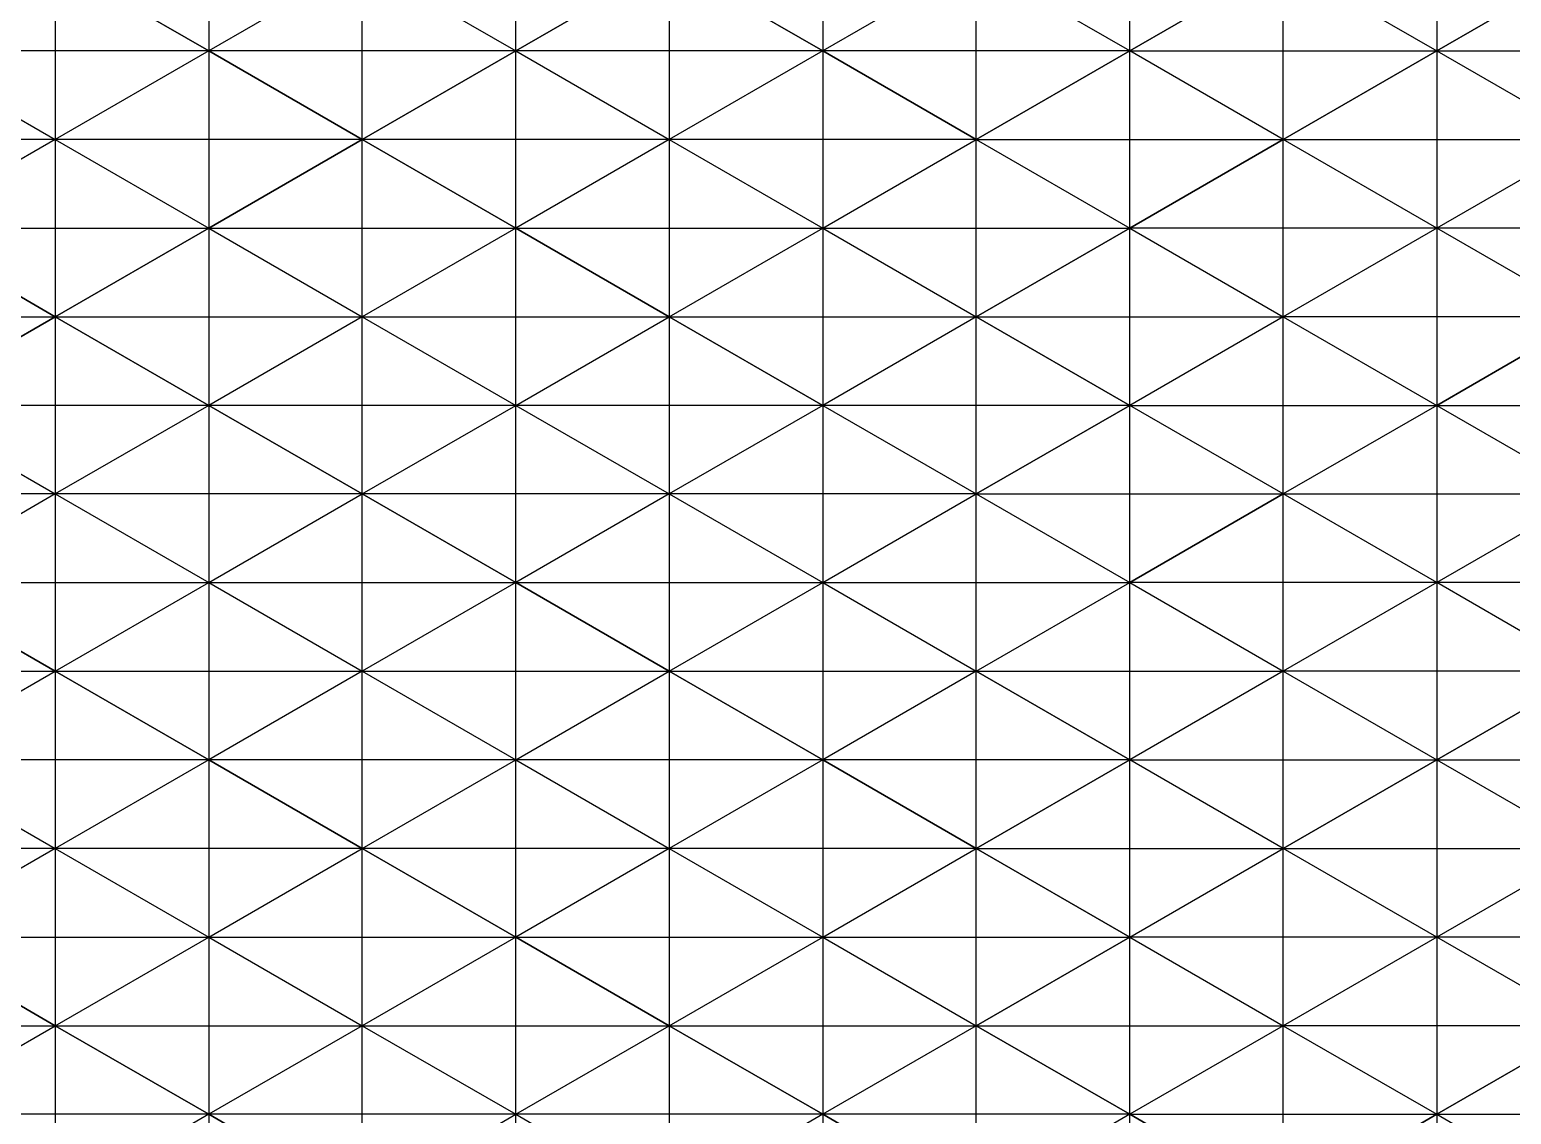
# Model space of a CAD drawing. Header units: millimetres. Extents: x 1123.9 to 1169.6, y 955.4 to 1004.6.
# Drawn here: x 1139.33 to 1149.37, y 965.56 to 972.9 of the extents above; entities that cross this region are included whole.
import ezdxf

# ---------------------------------------------------------------- set-up
doc = ezdxf.new("R2010")
doc.units = ezdxf.units.MM
for name, color, linetype in [('diagonals1', 3, 'Continuous'), ('diagonals2', 2, 'Continuous'), ('Layer1', 7, 'Continuous'), ('Layer2', 4, 'Continuous'), ('Layer3', 6, 'Continuous')]:
    doc.layers.add(name, color=color, linetype=linetype)

msp = doc.modelspace()

# ---------------------------------------------------------------- linework, layer by layer
at = {"layer": 'diagonals1'}
for p, q in [((1140.546, 972.756, 142.917), (1139.507, 973.356, 141.674)), ((1141.585, 973.356, 141.603), (1140.546, 972.756, 142.917)), ((1141.585, 973.356, 141.603), (1142.624, 972.756, 142.846)), ((1142.624, 972.756, 142.846), (1143.664, 973.356, 141.561)), ((1143.664, 973.356, 141.561), (1144.703, 972.756, 142.803)), ((1145.742, 973.356, 141.546), (1144.703, 972.756, 142.803)), ((1146.781, 972.756, 142.789), (1145.742, 973.356, 141.546)), ((1146.781, 972.756, 142.789), (1147.821, 973.356, 141.546)), ((1147.821, 973.356, 141.546), (1148.86, 972.756, 142.803)), ((1149.899, 973.356, 141.561), (1148.86, 972.756, 142.803)), ((1138.467, 972.756, 143.017), (1139.507, 972.156, 141.727)), ((1140.546, 972.756, 142.917), (1139.507, 972.156, 141.727)), ((1141.585, 972.156, 141.655), (1140.546, 972.756, 142.917)), ((1141.585, 972.156, 141.655), (1142.624, 972.756, 142.846)), ((1142.624, 972.756, 142.846), (1143.664, 972.156, 141.613)), ((1144.703, 972.756, 142.803), (1143.664, 972.156, 141.613)), ((1144.703, 972.756, 142.803), (1145.742, 972.156, 141.599)), ((1145.742, 972.156, 141.599), (1146.781, 972.756, 142.789)), ((1147.821, 972.156, 141.599), (1146.781, 972.756, 142.789)), ((1148.86, 972.756, 142.803), (1147.821, 972.156, 141.599)), ((1148.86, 972.756, 142.803), (1149.899, 972.156, 141.613)), ((1139.507, 972.156, 141.727), (1138.467, 971.556, 143.079)), ((1139.507, 972.156, 141.727), (1140.546, 971.556, 142.979)), ((1140.546, 971.556, 142.979), (1141.585, 972.156, 141.655)), ((1142.624, 971.556, 142.908), (1141.585, 972.156, 141.655)), ((1143.664, 972.156, 141.613), (1142.624, 971.556, 142.908)), ((1143.664, 972.156, 141.613), (1144.703, 971.556, 142.865)), ((1144.703, 971.556, 142.865), (1145.742, 972.156, 141.599)), ((1145.742, 972.156, 141.599), (1146.781, 971.556, 142.851)), ((1147.821, 972.156, 141.599), (1146.781, 971.556, 142.851)), ((1148.86, 971.556, 142.865), (1147.821, 972.156, 141.599)), ((1149.899, 972.156, 141.613), (1148.86, 971.556, 142.865)), ((1139.507, 970.956, 141.788), (1138.467, 971.556, 143.079)), ((1139.507, 970.956, 141.788), (1140.546, 971.556, 142.979)), ((1140.546, 971.556, 142.979), (1141.585, 970.956, 141.717)), ((1142.624, 971.556, 142.908), (1141.585, 970.956, 141.717)), ((1143.664, 970.956, 141.674), (1142.624, 971.556, 142.908)), ((1143.664, 970.956, 141.674), (1144.703, 971.556, 142.865)), ((1144.703, 971.556, 142.865), (1145.742, 970.956, 141.66)), ((1146.781, 971.556, 142.851), (1145.742, 970.956, 141.66)), ((1146.781, 971.556, 142.851), (1147.821, 970.956, 141.66)), ((1148.86, 971.556, 142.865), (1147.821, 970.956, 141.66)), ((1149.899, 970.956, 141.674), (1148.86, 971.556, 142.865)), ((1138.467, 970.356, 143.15), (1139.507, 970.956, 141.788)), ((1140.546, 970.356, 143.05), (1139.507, 970.956, 141.788)), ((1141.585, 970.956, 141.717), (1140.546, 970.356, 143.05)), ((1141.585, 970.956, 141.717), (1142.624, 970.356, 142.979)), ((1142.624, 970.356, 142.979), (1143.664, 970.956, 141.674)), ((1144.703, 970.356, 142.936), (1143.664, 970.956, 141.674)), ((1145.742, 970.956, 141.66), (1144.703, 970.356, 142.936)), ((1145.742, 970.956, 141.66), (1146.781, 970.356, 142.922)), ((1147.821, 970.956, 141.66), (1146.781, 970.356, 142.922)), ((1147.821, 970.956, 141.66), (1148.86, 970.356, 142.936)), ((1148.86, 970.356, 142.936), (1149.899, 970.956, 141.674)), ((1138.467, 970.356, 143.15), (1139.507, 969.756, 141.859)), ((1140.546, 970.356, 143.05), (1139.507, 969.756, 141.859)), ((1141.585, 969.756, 141.788), (1140.546, 970.356, 143.05)), ((1141.585, 969.756, 141.788), (1142.624, 970.356, 142.979)), ((1142.624, 970.356, 142.979), (1143.664, 969.756, 141.746)), ((1144.703, 970.356, 142.936), (1143.664, 969.756, 141.746)), ((1144.703, 970.356, 142.936), (1145.742, 969.756, 141.731)), ((1145.742, 969.756, 141.731), (1146.781, 970.356, 142.922)), ((1147.821, 969.756, 141.731), (1146.781, 970.356, 142.922)), ((1148.86, 970.356, 142.936), (1147.821, 969.756, 141.731)), ((1148.86, 970.356, 142.936), (1149.899, 969.756, 141.746)), ((1139.507, 969.756, 141.859), (1138.467, 969.156, 143.231)), ((1139.507, 969.756, 141.859), (1140.546, 969.156, 143.131)), ((1140.546, 969.156, 143.131), (1141.585, 969.756, 141.788)), ((1142.624, 969.156, 143.06), (1141.585, 969.756, 141.788)), ((1143.664, 969.756, 141.746), (1142.624, 969.156, 143.06)), ((1143.664, 969.756, 141.746), (1144.703, 969.156, 143.017)), ((1144.703, 969.156, 143.017), (1145.742, 969.756, 141.731)), ((1145.742, 969.756, 141.731), (1146.781, 969.156, 143.003)), ((1147.821, 969.756, 141.731), (1146.781, 969.156, 143.003)), ((1148.86, 969.156, 143.017), (1147.821, 969.756, 141.731)), ((1149.899, 969.756, 141.746), (1148.86, 969.156, 143.017)), ((1138.467, 969.156, 143.231), (1139.507, 968.556, 141.94)), ((1139.507, 968.556, 141.94), (1140.546, 969.156, 143.131)), ((1140.546, 969.156, 143.131), (1141.585, 968.556, 141.869)), ((1142.624, 969.156, 143.06), (1141.585, 968.556, 141.869)), ((1143.664, 968.556, 141.826), (1142.624, 969.156, 143.06)), ((1143.664, 968.556, 141.826), (1144.703, 969.156, 143.017)), ((1144.703, 969.156, 143.017), (1145.742, 968.556, 141.812)), ((1145.742, 968.556, 141.812), (1146.781, 969.156, 143.003)), ((1146.781, 969.156, 143.003), (1147.821, 968.556, 141.812)), ((1148.86, 969.156, 143.017), (1147.821, 968.556, 141.812)), ((1149.899, 968.556, 141.826), (1148.86, 969.156, 143.017)), ((1138.467, 967.956, 143.321), (1139.507, 968.556, 141.94)), ((1139.507, 968.556, 141.94), (1140.546, 967.956, 143.221)), ((1141.585, 968.556, 141.869), (1140.546, 967.956, 143.221)), ((1141.585, 968.556, 141.869), (1142.624, 967.956, 143.15)), ((1142.624, 967.956, 143.15), (1143.664, 968.556, 141.826)), ((1144.703, 967.956, 143.107), (1143.664, 968.556, 141.826)), ((1145.742, 968.556, 141.812), (1144.703, 967.956, 143.107)), ((1145.742, 968.556, 141.812), (1146.781, 967.956, 143.093)), ((1147.821, 968.556, 141.812), (1146.781, 967.956, 143.093)), ((1147.821, 968.556, 141.812), (1148.86, 967.956, 143.107)), ((1148.86, 967.956, 143.107), (1149.899, 968.556, 141.826)), ((1138.467, 967.956, 143.321), (1139.507, 967.356, 142.031)), ((1140.546, 967.956, 143.221), (1139.507, 967.356, 142.031)), ((1140.546, 967.956, 143.221), (1141.585, 967.356, 141.959)), ((1141.585, 967.356, 141.959), (1142.624, 967.956, 143.15)), ((1142.624, 967.956, 143.15), (1143.664, 967.356, 141.916)), ((1144.703, 967.956, 143.107), (1143.664, 967.356, 141.916)), ((1145.742, 967.356, 141.902), (1144.703, 967.956, 143.107)), ((1145.742, 967.356, 141.902), (1146.781, 967.956, 143.093)), ((1147.821, 967.356, 141.902), (1146.781, 967.956, 143.093)), ((1147.821, 967.356, 141.902), (1148.86, 967.956, 143.107)), ((1148.86, 967.956, 143.107), (1149.899, 967.356, 141.916)), ((1139.507, 967.356, 142.031), (1138.467, 966.756, 143.421)), ((1139.507, 967.356, 142.031), (1140.546, 966.756, 143.321)), ((1140.546, 966.756, 143.321), (1141.585, 967.356, 141.959)), ((1141.585, 967.356, 141.959), (1142.624, 966.756, 143.25)), ((1143.664, 967.356, 141.916), (1142.624, 966.756, 143.25)), ((1143.664, 967.356, 141.916), (1144.703, 966.756, 143.207)), ((1144.703, 966.756, 143.207), (1145.742, 967.356, 141.902)), ((1146.781, 966.756, 143.193), (1145.742, 967.356, 141.902)), ((1146.781, 966.756, 143.193), (1147.821, 967.356, 141.902)), ((1148.86, 966.756, 143.207), (1147.821, 967.356, 141.902)), ((1149.899, 967.356, 141.916), (1148.86, 966.756, 143.207)), ((1138.467, 966.756, 143.421), (1139.507, 966.156, 142.13)), ((1139.507, 966.156, 142.13), (1140.546, 966.756, 143.321)), ((1140.546, 966.756, 143.321), (1141.585, 966.156, 142.059)), ((1142.624, 966.756, 143.25), (1141.585, 966.156, 142.059)), ((1142.624, 966.756, 143.25), (1143.664, 966.156, 142.016)), ((1143.664, 966.156, 142.016), (1144.703, 966.756, 143.207)), ((1144.703, 966.756, 143.207), (1145.742, 966.156, 142.002)), ((1146.781, 966.756, 143.193), (1145.742, 966.156, 142.002)), ((1146.781, 966.756, 143.193), (1147.821, 966.156, 142.002)), ((1148.86, 966.756, 143.207), (1147.821, 966.156, 142.002)), ((1149.899, 966.156, 142.016), (1148.86, 966.756, 143.207)), ((1138.467, 965.556, 143.53), (1139.507, 966.156, 142.13)), ((1139.507, 966.156, 142.13), (1140.546, 965.556, 143.43)), ((1141.585, 966.156, 142.059), (1140.546, 965.556, 143.43)), ((1141.585, 966.156, 142.059), (1142.624, 965.556, 143.359)), ((1142.624, 965.556, 143.359), (1143.664, 966.156, 142.016)), ((1143.664, 966.156, 142.016), (1144.703, 965.556, 143.316)), ((1145.742, 966.156, 142.002), (1144.703, 965.556, 143.316)), ((1145.742, 966.156, 142.002), (1146.781, 965.556, 143.302)), ((1147.821, 966.156, 142.002), (1146.781, 965.556, 143.302)), ((1147.821, 966.156, 142.002), (1148.86, 965.556, 143.316)), ((1149.899, 966.156, 142.016), (1148.86, 965.556, 143.316)), ((1140.546, 965.556, 143.43), (1139.507, 964.956, 142.24)), ((1140.546, 965.556, 143.43), (1141.585, 964.956, 142.168)), ((1141.585, 964.956, 142.168), (1142.624, 965.556, 143.359)), ((1142.624, 965.556, 143.359), (1143.664, 964.956, 142.126)), ((1144.703, 965.556, 143.316), (1143.664, 964.956, 142.126)), ((1144.703, 965.556, 143.316), (1145.742, 964.956, 142.111)), ((1146.781, 965.556, 143.302), (1145.742, 964.956, 142.111)), ((1146.781, 965.556, 143.302), (1147.821, 964.956, 142.111)), ((1148.86, 965.556, 143.316), (1147.821, 964.956, 142.111)), ((1148.86, 965.556, 143.316), (1149.899, 964.956, 142.126))]:
    msp.add_line(p, q, dxfattribs=at)
at = {"layer": 'diagonals2'}
for p, q in [((1139.507, 973.356, 141.674), (1140.546, 972.756, 140.517)), ((1141.585, 973.356, 141.603), (1140.546, 972.756, 140.517)), ((1141.585, 973.356, 141.603), (1142.624, 972.756, 140.446)), ((1143.664, 973.356, 141.561), (1142.624, 972.756, 140.446)), ((1144.703, 972.756, 140.403), (1143.664, 973.356, 141.561)), ((1145.742, 973.356, 141.546), (1144.703, 972.756, 140.403)), ((1146.781, 972.756, 140.389), (1145.742, 973.356, 141.546)), ((1147.821, 973.356, 141.546), (1146.781, 972.756, 140.389)), ((1147.821, 973.356, 141.546), (1148.86, 972.756, 140.403)), ((1148.86, 972.756, 140.403), (1149.899, 973.356, 141.561)), ((1138.467, 972.756, 140.617), (1139.507, 972.156, 141.727)), ((1140.546, 972.756, 140.517), (1139.507, 972.156, 141.727)), ((1140.546, 972.756, 140.517), (1141.585, 972.156, 141.655)), ((1142.624, 972.756, 140.446), (1141.585, 972.156, 141.655)), ((1142.624, 972.756, 140.446), (1143.664, 972.156, 141.613)), ((1144.703, 972.756, 140.403), (1143.664, 972.156, 141.613)), ((1145.742, 972.156, 141.599), (1144.703, 972.756, 140.403)), ((1146.781, 972.756, 140.389), (1145.742, 972.156, 141.599)), ((1147.821, 972.156, 141.599), (1146.781, 972.756, 140.389)), ((1147.821, 972.156, 141.599), (1148.86, 972.756, 140.403)), ((1148.86, 972.756, 140.403), (1149.899, 972.156, 141.613)), ((1139.507, 972.156, 141.727), (1138.467, 971.556, 140.679)), ((1139.507, 972.156, 141.727), (1140.546, 971.556, 140.579)), ((1141.585, 972.156, 141.655), (1140.546, 971.556, 140.579)), ((1141.585, 972.156, 141.655), (1142.624, 971.556, 140.508)), ((1143.664, 972.156, 141.613), (1142.624, 971.556, 140.508)), ((1143.664, 972.156, 141.613), (1144.703, 971.556, 140.465)), ((1144.703, 971.556, 140.465), (1145.742, 972.156, 141.599)), ((1145.742, 972.156, 141.599), (1146.781, 971.556, 140.451)), ((1146.781, 971.556, 140.451), (1147.821, 972.156, 141.599)), ((1148.86, 971.556, 140.465), (1147.821, 972.156, 141.599)), ((1149.899, 972.156, 141.613), (1148.86, 971.556, 140.465)), ((1138.467, 971.556, 140.679), (1139.507, 970.956, 141.788)), ((1140.546, 971.556, 140.579), (1139.507, 970.956, 141.788)), ((1140.546, 971.556, 140.579), (1141.585, 970.956, 141.717)), ((1142.624, 971.556, 140.508), (1141.585, 970.956, 141.717)), ((1142.624, 971.556, 140.508), (1143.664, 970.956, 141.674)), ((1143.664, 970.956, 141.674), (1144.703, 971.556, 140.465)), ((1144.703, 971.556, 140.465), (1145.742, 970.956, 141.66)), ((1145.742, 970.956, 141.66), (1146.781, 971.556, 140.451)), ((1146.781, 971.556, 140.451), (1147.821, 970.956, 141.66)), ((1148.86, 971.556, 140.465), (1147.821, 970.956, 141.66)), ((1149.899, 970.956, 141.674), (1148.86, 971.556, 140.465)), ((1139.507, 970.956, 141.788), (1138.467, 970.356, 140.75)), ((1139.507, 970.956, 141.788), (1140.546, 970.356, 140.65)), ((1141.585, 970.956, 141.717), (1140.546, 970.356, 140.65)), ((1141.585, 970.956, 141.717), (1142.624, 970.356, 140.579)), ((1142.624, 970.356, 140.579), (1143.664, 970.956, 141.674)), ((1143.664, 970.956, 141.674), (1144.703, 970.356, 140.536)), ((1145.742, 970.956, 141.66), (1144.703, 970.356, 140.536)), ((1146.781, 970.356, 140.522), (1145.742, 970.956, 141.66)), ((1147.821, 970.956, 141.66), (1146.781, 970.356, 140.522)), ((1147.821, 970.956, 141.66), (1148.86, 970.356, 140.536)), ((1149.899, 970.956, 141.674), (1148.86, 970.356, 140.536)), ((1138.467, 970.356, 140.75), (1139.507, 969.756, 141.859)), ((1140.546, 970.356, 140.65), (1139.507, 969.756, 141.859)), ((1140.546, 970.356, 140.65), (1141.585, 969.756, 141.788)), ((1141.585, 969.756, 141.788), (1142.624, 970.356, 140.579)), ((1142.624, 970.356, 140.579), (1143.664, 969.756, 141.746)), ((1144.703, 970.356, 140.536), (1143.664, 969.756, 141.746)), ((1144.703, 970.356, 140.536), (1145.742, 969.756, 141.731)), ((1146.781, 970.356, 140.522), (1145.742, 969.756, 141.731)), ((1147.821, 969.756, 141.731), (1146.781, 970.356, 140.522)), ((1148.86, 970.356, 140.536), (1147.821, 969.756, 141.731)), ((1148.86, 970.356, 140.536), (1149.899, 969.756, 141.746)), ((1139.507, 969.756, 141.859), (1138.467, 969.156, 140.831)), ((1139.507, 969.756, 141.859), (1140.546, 969.156, 140.731)), ((1140.546, 969.156, 140.731), (1141.585, 969.756, 141.788)), ((1141.585, 969.756, 141.788), (1142.624, 969.156, 140.66)), ((1143.664, 969.756, 141.746), (1142.624, 969.156, 140.66)), ((1143.664, 969.756, 141.746), (1144.703, 969.156, 140.617)), ((1144.703, 969.156, 140.617), (1145.742, 969.756, 141.731)), ((1145.742, 969.756, 141.731), (1146.781, 969.156, 140.603)), ((1146.781, 969.156, 140.603), (1147.821, 969.756, 141.731)), ((1148.86, 969.156, 140.617), (1147.821, 969.756, 141.731)), ((1149.899, 969.756, 141.746), (1148.86, 969.156, 140.617)), ((1139.507, 968.556, 141.94), (1138.467, 969.156, 140.831)), ((1139.507, 968.556, 141.94), (1140.546, 969.156, 140.731)), ((1140.546, 969.156, 140.731), (1141.585, 968.556, 141.869)), ((1142.624, 969.156, 140.66), (1141.585, 968.556, 141.869)), ((1142.624, 969.156, 140.66), (1143.664, 968.556, 141.826)), ((1143.664, 968.556, 141.826), (1144.703, 969.156, 140.617)), ((1144.703, 969.156, 140.617), (1145.742, 968.556, 141.812)), ((1145.742, 968.556, 141.812), (1146.781, 969.156, 140.603)), ((1146.781, 969.156, 140.603), (1147.821, 968.556, 141.812)), ((1148.86, 969.156, 140.617), (1147.821, 968.556, 141.812)), ((1149.899, 968.556, 141.826), (1148.86, 969.156, 140.617)), ((1138.467, 967.956, 140.921), (1139.507, 968.556, 141.94)), ((1140.546, 967.956, 140.821), (1139.507, 968.556, 141.94)), ((1141.585, 968.556, 141.869), (1140.546, 967.956, 140.821)), ((1141.585, 968.556, 141.869), (1142.624, 967.956, 140.75)), ((1142.624, 967.956, 140.75), (1143.664, 968.556, 141.826)), ((1143.664, 968.556, 141.826), (1144.703, 967.956, 140.707)), ((1145.742, 968.556, 141.812), (1144.703, 967.956, 140.707)), ((1146.781, 967.956, 140.693), (1145.742, 968.556, 141.812)), ((1147.821, 968.556, 141.812), (1146.781, 967.956, 140.693)), ((1147.821, 968.556, 141.812), (1148.86, 967.956, 140.707)), ((1149.899, 968.556, 141.826), (1148.86, 967.956, 140.707)), ((1138.467, 967.956, 140.921), (1139.507, 967.356, 142.031)), ((1140.546, 967.956, 140.821), (1139.507, 967.356, 142.031)), ((1141.585, 967.356, 141.959), (1140.546, 967.956, 140.821)), ((1141.585, 967.356, 141.959), (1142.624, 967.956, 140.75)), ((1142.624, 967.956, 140.75), (1143.664, 967.356, 141.916)), ((1144.703, 967.956, 140.707), (1143.664, 967.356, 141.916)), ((1144.703, 967.956, 140.707), (1145.742, 967.356, 141.902)), ((1146.781, 967.956, 140.693), (1145.742, 967.356, 141.902)), ((1147.821, 967.356, 141.902), (1146.781, 967.956, 140.693)), ((1148.86, 967.956, 140.707), (1147.821, 967.356, 141.902)), ((1148.86, 967.956, 140.707), (1149.899, 967.356, 141.916)), ((1139.507, 967.356, 142.031), (1138.467, 966.756, 141.021)), ((1139.507, 967.356, 142.031), (1140.546, 966.756, 140.921)), ((1140.546, 966.756, 140.921), (1141.585, 967.356, 141.959)), ((1142.624, 966.756, 140.85), (1141.585, 967.356, 141.959)), ((1143.664, 967.356, 141.916), (1142.624, 966.756, 140.85)), ((1143.664, 967.356, 141.916), (1144.703, 966.756, 140.807)), ((1144.703, 966.756, 140.807), (1145.742, 967.356, 141.902)), ((1145.742, 967.356, 141.902), (1146.781, 966.756, 140.793)), ((1146.781, 966.756, 140.793), (1147.821, 967.356, 141.902)), ((1148.86, 966.756, 140.807), (1147.821, 967.356, 141.902)), ((1149.899, 967.356, 141.916), (1148.86, 966.756, 140.807)), ((1139.507, 966.156, 142.13), (1138.467, 966.756, 141.021)), ((1139.507, 966.156, 142.13), (1140.546, 966.756, 140.921)), ((1140.546, 966.756, 140.921), (1141.585, 966.156, 142.059)), ((1142.624, 966.756, 140.85), (1141.585, 966.156, 142.059)), ((1143.664, 966.156, 142.016), (1142.624, 966.756, 140.85)), ((1143.664, 966.156, 142.016), (1144.703, 966.756, 140.807)), ((1144.703, 966.756, 140.807), (1145.742, 966.156, 142.002)), ((1145.742, 966.156, 142.002), (1146.781, 966.756, 140.793)), ((1146.781, 966.756, 140.793), (1147.821, 966.156, 142.002)), ((1148.86, 966.756, 140.807), (1147.821, 966.156, 142.002)), ((1149.899, 966.156, 142.016), (1148.86, 966.756, 140.807)), ((1138.467, 965.556, 141.13), (1139.507, 966.156, 142.13)), ((1140.546, 965.556, 141.03), (1139.507, 966.156, 142.13)), ((1141.585, 966.156, 142.059), (1140.546, 965.556, 141.03)), ((1141.585, 966.156, 142.059), (1142.624, 965.556, 140.959)), ((1142.624, 965.556, 140.959), (1143.664, 966.156, 142.016)), ((1144.703, 965.556, 140.916), (1143.664, 966.156, 142.016)), ((1145.742, 966.156, 142.002), (1144.703, 965.556, 140.916)), ((1146.781, 965.556, 140.902), (1145.742, 966.156, 142.002)), ((1147.821, 966.156, 142.002), (1146.781, 965.556, 140.902)), ((1147.821, 966.156, 142.002), (1148.86, 965.556, 140.916)), ((1148.86, 965.556, 140.916), (1149.899, 966.156, 142.016)), ((1140.546, 965.556, 141.03), (1139.507, 964.956, 142.24)), ((1141.585, 964.956, 142.168), (1140.546, 965.556, 141.03)), ((1141.585, 964.956, 142.168), (1142.624, 965.556, 140.959)), ((1142.624, 965.556, 140.959), (1143.664, 964.956, 142.126)), ((1144.703, 965.556, 140.916), (1143.664, 964.956, 142.126)), ((1145.742, 964.956, 142.111), (1144.703, 965.556, 140.916)), ((1146.781, 965.556, 140.902), (1145.742, 964.956, 142.111)), ((1147.821, 964.956, 142.111), (1146.781, 965.556, 140.902)), ((1147.821, 964.956, 142.111), (1148.86, 965.556, 140.916)), ((1148.86, 965.556, 140.916), (1149.899, 964.956, 142.126))]:
    msp.add_line(p, q, dxfattribs=at)
at = {"layer": 'Layer1'}
for p, q in [((1140.546, 973.956, 142.865), (1140.546, 972.756, 142.917)), ((1142.624, 972.756, 142.846), (1142.624, 973.956, 142.794)), ((1144.703, 973.956, 142.751), (1144.703, 972.756, 142.803)), ((1146.781, 972.756, 142.789), (1146.781, 973.956, 142.737)), ((1146.781, 972.756, 142.789), (1146.781, 973.956, 142.737)), ((1148.86, 973.956, 142.751), (1148.86, 972.756, 142.803)), ((1140.546, 972.756, 142.917), (1138.467, 972.756, 143.017)), ((1142.624, 972.756, 142.846), (1140.546, 972.756, 142.917)), ((1140.546, 972.756, 142.917), (1140.546, 971.556, 142.979)), ((1144.703, 972.756, 142.803), (1142.624, 972.756, 142.846)), ((1142.624, 971.556, 142.908), (1142.624, 972.756, 142.846)), ((1146.781, 972.756, 142.789), (1144.703, 972.756, 142.803)), ((1144.703, 972.756, 142.803), (1144.703, 971.556, 142.865)), ((1146.781, 971.556, 142.851), (1146.781, 972.756, 142.789)), ((1146.781, 972.756, 142.789), (1148.86, 972.756, 142.803)), ((1146.781, 971.556, 142.851), (1146.781, 972.756, 142.789)), ((1148.86, 972.756, 142.803), (1150.938, 972.756, 142.846)), ((1148.86, 972.756, 142.803), (1148.86, 971.556, 142.865)), ((1138.467, 971.556, 143.079), (1140.546, 971.556, 142.979)), ((1140.546, 971.556, 142.979), (1142.624, 971.556, 142.908)), ((1140.546, 971.556, 142.979), (1140.546, 970.356, 143.05)), ((1142.624, 971.556, 142.908), (1144.703, 971.556, 142.865)), ((1142.624, 970.356, 142.979), (1142.624, 971.556, 142.908)), ((1144.703, 971.556, 142.865), (1146.781, 971.556, 142.851)), ((1144.703, 971.556, 142.865), (1144.703, 970.356, 142.936)), ((1146.781, 970.356, 142.922), (1146.781, 971.556, 142.851)), ((1148.86, 971.556, 142.865), (1146.781, 971.556, 142.851)), ((1146.781, 970.356, 142.922), (1146.781, 971.556, 142.851)), ((1150.938, 971.556, 142.908), (1148.86, 971.556, 142.865)), ((1148.86, 971.556, 142.865), (1148.86, 970.356, 142.936)), ((1140.546, 970.356, 143.05), (1138.467, 970.356, 143.15)), ((1142.624, 970.356, 142.979), (1140.546, 970.356, 143.05)), ((1140.546, 970.356, 143.05), (1140.546, 969.156, 143.131)), ((1144.703, 970.356, 142.936), (1142.624, 970.356, 142.979)), ((1142.624, 969.156, 143.06), (1142.624, 970.356, 142.979)), ((1146.781, 970.356, 142.922), (1144.703, 970.356, 142.936)), ((1144.703, 970.356, 142.936), (1144.703, 969.156, 143.017)), ((1146.781, 969.156, 143.003), (1146.781, 970.356, 142.922)), ((1146.781, 970.356, 142.922), (1148.86, 970.356, 142.936)), ((1146.781, 969.156, 143.003), (1146.781, 970.356, 142.922)), ((1148.86, 970.356, 142.936), (1150.938, 970.356, 142.979)), ((1148.86, 970.356, 142.936), (1148.86, 969.156, 143.017)), ((1138.467, 969.156, 143.231), (1140.546, 969.156, 143.131)), ((1140.546, 969.156, 143.131), (1142.624, 969.156, 143.06)), ((1140.546, 969.156, 143.131), (1140.546, 967.956, 143.221)), ((1142.624, 969.156, 143.06), (1144.703, 969.156, 143.017)), ((1142.624, 967.956, 143.15), (1142.624, 969.156, 143.06)), ((1144.703, 969.156, 143.017), (1146.781, 969.156, 143.003)), ((1144.703, 969.156, 143.017), (1144.703, 967.956, 143.107)), ((1146.781, 967.956, 143.093), (1146.781, 969.156, 143.003)), ((1148.86, 969.156, 143.017), (1146.781, 969.156, 143.003)), ((1146.781, 967.956, 143.093), (1146.781, 969.156, 143.003)), ((1150.938, 969.156, 143.06), (1148.86, 969.156, 143.017)), ((1148.86, 969.156, 143.017), (1148.86, 967.956, 143.107)), ((1140.546, 967.956, 143.221), (1138.467, 967.956, 143.321)), ((1142.624, 967.956, 143.15), (1140.546, 967.956, 143.221)), ((1140.546, 967.956, 143.221), (1140.546, 966.756, 143.321)), ((1144.703, 967.956, 143.107), (1142.624, 967.956, 143.15)), ((1142.624, 966.756, 143.25), (1142.624, 967.956, 143.15)), ((1146.781, 967.956, 143.093), (1144.703, 967.956, 143.107)), ((1144.703, 967.956, 143.107), (1144.703, 966.756, 143.207)), ((1146.781, 966.756, 143.193), (1146.781, 967.956, 143.093)), ((1146.781, 967.956, 143.093), (1148.86, 967.956, 143.107)), ((1146.781, 966.756, 143.193), (1146.781, 967.956, 143.093)), ((1148.86, 967.956, 143.107), (1150.938, 967.956, 143.15)), ((1148.86, 967.956, 143.107), (1148.86, 966.756, 143.207)), ((1138.467, 966.756, 143.421), (1140.546, 966.756, 143.321)), ((1140.546, 966.756, 143.321), (1142.624, 966.756, 143.25)), ((1140.546, 966.756, 143.321), (1140.546, 965.556, 143.43)), ((1142.624, 966.756, 143.25), (1144.703, 966.756, 143.207)), ((1142.624, 965.556, 143.359), (1142.624, 966.756, 143.25)), ((1144.703, 966.756, 143.207), (1146.781, 966.756, 143.193)), ((1144.703, 966.756, 143.207), (1144.703, 965.556, 143.316)), ((1146.781, 965.556, 143.302), (1146.781, 966.756, 143.193)), ((1148.86, 966.756, 143.207), (1146.781, 966.756, 143.193)), ((1146.781, 965.556, 143.302), (1146.781, 966.756, 143.193)), ((1150.938, 966.756, 143.25), (1148.86, 966.756, 143.207)), ((1148.86, 966.756, 143.207), (1148.86, 965.556, 143.316)), ((1140.546, 965.556, 143.43), (1138.467, 965.556, 143.53)), ((1142.624, 965.556, 143.359), (1140.546, 965.556, 143.43)), ((1140.546, 965.556, 143.43), (1140.546, 964.356, 143.549)), ((1144.703, 965.556, 143.316), (1142.624, 965.556, 143.359)), ((1142.624, 964.356, 143.478), (1142.624, 965.556, 143.359)), ((1146.781, 965.556, 143.302), (1144.703, 965.556, 143.316)), ((1144.703, 965.556, 143.316), (1144.703, 964.356, 143.435)), ((1146.781, 964.356, 143.421), (1146.781, 965.556, 143.302)), ((1146.781, 965.556, 143.302), (1148.86, 965.556, 143.316)), ((1146.781, 964.356, 143.421), (1146.781, 965.556, 143.302)), ((1148.86, 965.556, 143.316), (1150.938, 965.556, 143.359)), ((1148.86, 965.556, 143.316), (1148.86, 964.356, 143.435))]:
    msp.add_line(p, q, dxfattribs=at)
at = {"layer": 'Layer2'}
for p, q in [((1139.507, 973.356, 141.674), (1139.507, 972.156, 141.727)), ((1141.585, 972.156, 141.655), (1141.585, 973.356, 141.603)), ((1143.664, 973.356, 141.561), (1143.664, 972.156, 141.613)), ((1145.742, 972.156, 141.599), (1145.742, 973.356, 141.546)), ((1147.821, 972.156, 141.599), (1147.821, 973.356, 141.546)), ((1139.507, 972.156, 141.727), (1137.428, 972.156, 141.826)), ((1141.585, 972.156, 141.655), (1139.507, 972.156, 141.727)), ((1139.507, 972.156, 141.727), (1139.507, 970.956, 141.788)), ((1143.664, 972.156, 141.613), (1141.585, 972.156, 141.655)), ((1141.585, 970.956, 141.717), (1141.585, 972.156, 141.655)), ((1145.742, 972.156, 141.599), (1143.664, 972.156, 141.613)), ((1143.664, 972.156, 141.613), (1143.664, 970.956, 141.674)), ((1145.742, 970.956, 141.66), (1145.742, 972.156, 141.599)), ((1145.742, 972.156, 141.599), (1147.821, 972.156, 141.599)), ((1147.821, 972.156, 141.599), (1149.899, 972.156, 141.613)), ((1147.821, 970.956, 141.66), (1147.821, 972.156, 141.599)), ((1137.428, 970.956, 141.888), (1139.507, 970.956, 141.788)), ((1139.507, 970.956, 141.788), (1141.585, 970.956, 141.717)), ((1139.507, 970.956, 141.788), (1139.507, 969.756, 141.859)), ((1141.585, 970.956, 141.717), (1143.664, 970.956, 141.674)), ((1141.585, 969.756, 141.788), (1141.585, 970.956, 141.717)), ((1143.664, 970.956, 141.674), (1145.742, 970.956, 141.66)), ((1143.664, 970.956, 141.674), (1143.664, 969.756, 141.746)), ((1145.742, 969.756, 141.731), (1145.742, 970.956, 141.66)), ((1145.742, 970.956, 141.66), (1147.821, 970.956, 141.66)), ((1149.899, 970.956, 141.674), (1147.821, 970.956, 141.66)), ((1147.821, 969.756, 141.731), (1147.821, 970.956, 141.66)), ((1139.507, 969.756, 141.859), (1137.428, 969.756, 141.959)), ((1141.585, 969.756, 141.788), (1139.507, 969.756, 141.859)), ((1139.507, 969.756, 141.859), (1139.507, 968.556, 141.94)), ((1143.664, 969.756, 141.746), (1141.585, 969.756, 141.788)), ((1141.585, 968.556, 141.869), (1141.585, 969.756, 141.788)), ((1145.742, 969.756, 141.731), (1143.664, 969.756, 141.746)), ((1143.664, 969.756, 141.746), (1143.664, 968.556, 141.826)), ((1145.742, 968.556, 141.812), (1145.742, 969.756, 141.731)), ((1145.742, 969.756, 141.731), (1147.821, 969.756, 141.731)), ((1147.821, 969.756, 141.731), (1149.899, 969.756, 141.746)), ((1147.821, 968.556, 141.812), (1147.821, 969.756, 141.731)), ((1137.428, 968.556, 142.04), (1139.507, 968.556, 141.94)), ((1139.507, 968.556, 141.94), (1141.585, 968.556, 141.869)), ((1139.507, 968.556, 141.94), (1139.507, 967.356, 142.031)), ((1141.585, 968.556, 141.869), (1143.664, 968.556, 141.826)), ((1141.585, 967.356, 141.959), (1141.585, 968.556, 141.869)), ((1143.664, 968.556, 141.826), (1145.742, 968.556, 141.812)), ((1143.664, 968.556, 141.826), (1143.664, 967.356, 141.916)), ((1145.742, 967.356, 141.902), (1145.742, 968.556, 141.812)), ((1145.742, 968.556, 141.812), (1147.821, 968.556, 141.812)), ((1149.899, 968.556, 141.826), (1147.821, 968.556, 141.812)), ((1147.821, 967.356, 141.902), (1147.821, 968.556, 141.812)), ((1139.507, 967.356, 142.031), (1137.428, 967.356, 142.13)), ((1141.585, 967.356, 141.959), (1139.507, 967.356, 142.031)), ((1139.507, 967.356, 142.031), (1139.507, 966.156, 142.13)), ((1143.664, 967.356, 141.916), (1141.585, 967.356, 141.959)), ((1141.585, 966.156, 142.059), (1141.585, 967.356, 141.959)), ((1145.742, 967.356, 141.902), (1143.664, 967.356, 141.916)), ((1143.664, 967.356, 141.916), (1143.664, 966.156, 142.016)), ((1145.742, 966.156, 142.002), (1145.742, 967.356, 141.902)), ((1145.742, 967.356, 141.902), (1147.821, 967.356, 141.902)), ((1147.821, 967.356, 141.902), (1149.899, 967.356, 141.916)), ((1147.821, 966.156, 142.002), (1147.821, 967.356, 141.902)), ((1137.428, 966.156, 142.23), (1139.507, 966.156, 142.13)), ((1139.507, 966.156, 142.13), (1141.585, 966.156, 142.059)), ((1139.507, 966.156, 142.13), (1139.507, 964.956, 142.24)), ((1141.585, 966.156, 142.059), (1143.664, 966.156, 142.016)), ((1141.585, 964.956, 142.168), (1141.585, 966.156, 142.059)), ((1143.664, 966.156, 142.016), (1145.742, 966.156, 142.002)), ((1143.664, 966.156, 142.016), (1143.664, 964.956, 142.126)), ((1145.742, 964.956, 142.111), (1145.742, 966.156, 142.002)), ((1145.742, 966.156, 142.002), (1147.821, 966.156, 142.002)), ((1149.899, 966.156, 142.016), (1147.821, 966.156, 142.002)), ((1147.821, 964.956, 142.111), (1147.821, 966.156, 142.002))]:
    msp.add_line(p, q, dxfattribs=at)
at = {"layer": 'Layer3'}
for p, q in [((1140.546, 973.956, 140.465), (1140.546, 972.756, 140.517)), ((1142.624, 972.756, 140.446), (1142.624, 973.956, 140.394)), ((1144.703, 973.956, 140.351), (1144.703, 972.756, 140.403)), ((1146.781, 972.756, 140.389), (1146.781, 973.956, 140.337)), ((1146.781, 972.756, 140.389), (1146.781, 973.956, 140.337)), ((1148.86, 973.956, 140.351), (1148.86, 972.756, 140.403)), ((1140.546, 972.756, 140.517), (1138.467, 972.756, 140.617)), ((1142.624, 972.756, 140.446), (1140.546, 972.756, 140.517)), ((1140.546, 972.756, 140.517), (1140.546, 971.556, 140.579)), ((1144.703, 972.756, 140.403), (1142.624, 972.756, 140.446)), ((1142.624, 971.556, 140.508), (1142.624, 972.756, 140.446)), ((1146.781, 972.756, 140.389), (1144.703, 972.756, 140.403)), ((1144.703, 972.756, 140.403), (1144.703, 971.556, 140.465)), ((1146.781, 971.556, 140.451), (1146.781, 972.756, 140.389)), ((1146.781, 972.756, 140.389), (1148.86, 972.756, 140.403)), ((1146.781, 971.556, 140.451), (1146.781, 972.756, 140.389)), ((1148.86, 972.756, 140.403), (1150.938, 972.756, 140.446)), ((1148.86, 972.756, 140.403), (1148.86, 971.556, 140.465)), ((1138.467, 971.556, 140.679), (1140.546, 971.556, 140.579)), ((1140.546, 971.556, 140.579), (1142.624, 971.556, 140.508)), ((1140.546, 971.556, 140.579), (1140.546, 970.356, 140.65)), ((1142.624, 971.556, 140.508), (1144.703, 971.556, 140.465)), ((1142.624, 970.356, 140.579), (1142.624, 971.556, 140.508)), ((1144.703, 971.556, 140.465), (1146.781, 971.556, 140.451)), ((1144.703, 971.556, 140.465), (1144.703, 970.356, 140.536)), ((1146.781, 970.356, 140.522), (1146.781, 971.556, 140.451)), ((1148.86, 971.556, 140.465), (1146.781, 971.556, 140.451)), ((1146.781, 970.356, 140.522), (1146.781, 971.556, 140.451)), ((1150.938, 971.556, 140.508), (1148.86, 971.556, 140.465)), ((1148.86, 971.556, 140.465), (1148.86, 970.356, 140.536)), ((1140.546, 970.356, 140.65), (1138.467, 970.356, 140.75)), ((1142.624, 970.356, 140.579), (1140.546, 970.356, 140.65)), ((1140.546, 970.356, 140.65), (1140.546, 969.156, 140.731)), ((1144.703, 970.356, 140.536), (1142.624, 970.356, 140.579)), ((1142.624, 969.156, 140.66), (1142.624, 970.356, 140.579)), ((1146.781, 970.356, 140.522), (1144.703, 970.356, 140.536)), ((1144.703, 970.356, 140.536), (1144.703, 969.156, 140.617)), ((1146.781, 969.156, 140.603), (1146.781, 970.356, 140.522)), ((1146.781, 970.356, 140.522), (1148.86, 970.356, 140.536)), ((1146.781, 969.156, 140.603), (1146.781, 970.356, 140.522)), ((1148.86, 970.356, 140.536), (1150.938, 970.356, 140.579)), ((1148.86, 970.356, 140.536), (1148.86, 969.156, 140.617)), ((1138.467, 969.156, 140.831), (1140.546, 969.156, 140.731)), ((1140.546, 969.156, 140.731), (1142.624, 969.156, 140.66)), ((1140.546, 969.156, 140.731), (1140.546, 967.956, 140.821)), ((1142.624, 969.156, 140.66), (1144.703, 969.156, 140.617)), ((1142.624, 967.956, 140.75), (1142.624, 969.156, 140.66)), ((1144.703, 969.156, 140.617), (1146.781, 969.156, 140.603)), ((1144.703, 969.156, 140.617), (1144.703, 967.956, 140.707)), ((1146.781, 967.956, 140.693), (1146.781, 969.156, 140.603)), ((1148.86, 969.156, 140.617), (1146.781, 969.156, 140.603)), ((1146.781, 967.956, 140.693), (1146.781, 969.156, 140.603)), ((1150.938, 969.156, 140.66), (1148.86, 969.156, 140.617)), ((1148.86, 969.156, 140.617), (1148.86, 967.956, 140.707)), ((1140.546, 967.956, 140.821), (1138.467, 967.956, 140.921)), ((1142.624, 967.956, 140.75), (1140.546, 967.956, 140.821)), ((1140.546, 967.956, 140.821), (1140.546, 966.756, 140.921)), ((1144.703, 967.956, 140.707), (1142.624, 967.956, 140.75)), ((1142.624, 966.756, 140.85), (1142.624, 967.956, 140.75)), ((1146.781, 967.956, 140.693), (1144.703, 967.956, 140.707)), ((1144.703, 967.956, 140.707), (1144.703, 966.756, 140.807)), ((1146.781, 966.756, 140.793), (1146.781, 967.956, 140.693)), ((1146.781, 967.956, 140.693), (1148.86, 967.956, 140.707)), ((1146.781, 966.756, 140.793), (1146.781, 967.956, 140.693)), ((1148.86, 967.956, 140.707), (1150.938, 967.956, 140.75)), ((1148.86, 967.956, 140.707), (1148.86, 966.756, 140.807)), ((1138.467, 966.756, 141.021), (1140.546, 966.756, 140.921)), ((1140.546, 966.756, 140.921), (1142.624, 966.756, 140.85)), ((1140.546, 966.756, 140.921), (1140.546, 965.556, 141.03)), ((1142.624, 966.756, 140.85), (1144.703, 966.756, 140.807)), ((1142.624, 965.556, 140.959), (1142.624, 966.756, 140.85)), ((1144.703, 966.756, 140.807), (1146.781, 966.756, 140.793)), ((1144.703, 966.756, 140.807), (1144.703, 965.556, 140.916)), ((1146.781, 965.556, 140.902), (1146.781, 966.756, 140.793)), ((1148.86, 966.756, 140.807), (1146.781, 966.756, 140.793)), ((1146.781, 965.556, 140.902), (1146.781, 966.756, 140.793)), ((1150.938, 966.756, 140.85), (1148.86, 966.756, 140.807)), ((1148.86, 966.756, 140.807), (1148.86, 965.556, 140.916)), ((1140.546, 965.556, 141.03), (1138.467, 965.556, 141.13)), ((1142.624, 965.556, 140.959), (1140.546, 965.556, 141.03)), ((1140.546, 965.556, 141.03), (1140.546, 964.356, 141.149)), ((1144.703, 965.556, 140.916), (1142.624, 965.556, 140.959)), ((1142.624, 964.356, 141.078), (1142.624, 965.556, 140.959)), ((1146.781, 965.556, 140.902), (1144.703, 965.556, 140.916)), ((1144.703, 965.556, 140.916), (1144.703, 964.356, 141.035)), ((1146.781, 964.356, 141.021), (1146.781, 965.556, 140.902)), ((1146.781, 965.556, 140.902), (1148.86, 965.556, 140.916)), ((1146.781, 964.356, 141.021), (1146.781, 965.556, 140.902)), ((1148.86, 965.556, 140.916), (1150.938, 965.556, 140.959)), ((1148.86, 965.556, 140.916), (1148.86, 964.356, 141.035))]:
    msp.add_line(p, q, dxfattribs=at)

doc.saveas('drawing.dxf')
